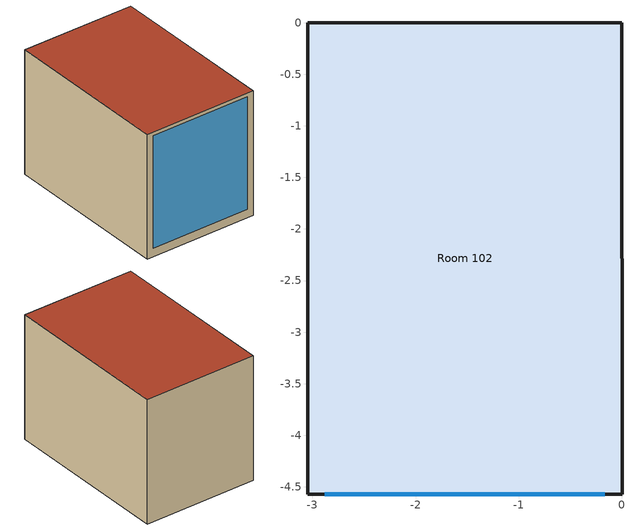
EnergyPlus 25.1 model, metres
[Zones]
Room 102
 floor outside (Room Floor): 0,0 0,-4.57 -3.05,-4.57 -3.05,0 z0
 wall outside (Room Wall - South): -3.05,-4.57 0,-4.57 z0:3.35
 wall outside (Room Wall - East West): -3.05,0 -3.05,-4.57 / 0,-4.57 0,0 z0:3.35
 wall outside (Room Wall - North): 0,0 -3.05,0 z0:3.35
 window (CFS_Glz_1): -2.88,-4.57 -0.17,-4.57 z0.23:3.26
 roof outside (Room Ceiling): -3.05,0 -3.05,-4.57 0,-4.57 0,0 z3.35
[Building]
Building 71T Rm 102: North Axis {deg}=0; Terrain=Suburbs; Loads Convergence Tolerance Value {W}=0.04; Temperature Convergence Tolerance Value {deltaC}=0.4; Solar Distribution=FullInteriorAndExterior; Maximum Number of Warmup Days=25; Minimum Number of Warmup Days=6
[Site:Location]
Chicago Ohare Intl Ap_IL_USA Design_Conditions: Latitude {deg}=41.98; Longitude {deg}=-87.92; Time Zone {hr}=-6; Elevation {m}=201
[SizingPeriod:DesignDay] Dry-Bulb Temperature Range Modifier Type=DefaultMultipliers; Humidity Condition Type=Wetbulb; Barometric Pressure {Pa}=98934; Rain Indicator=No; Snow Indicator=No; Daylight Saving Time Indicator=No
Name | Month | Day of Month | Day Type | Maximum Dry-Bulb Temperature {C} | Daily Dry-Bulb Temperature Range {deltaC} | Wetbulb or DewPoint at Maximum Dry-Bulb {C} | Wind Speed {m/s} | Wind Direction {deg} | Solar Model Indicator | Sky Clearness | ASHRAE Clear Sky Optical Depth for Beam Irradiance (taub) | ASHRAE Clear Sky Optical Depth for Diffuse Irradiance (taud)
Chicago Ohare Intl Ap Ann Htg 99.6% Condns DB | 1 | 8 | WinterDesignDay | -20 | 0 | -20 | 4.9 | 270 | ASHRAEClearSky | 0
Chicago Ohare Intl Ap Ann Clg .4% Condns DB=>MWB | 7 | 3 | SummerDesignDay | 33.3 | 10.5 | 23.7 | 5.2 | 230 | ASHRAETau |  | 0.455 | 2.05
[Material] Solar Absorptance=1
Name | Roughness | Thickness {m} | Conductivity {W/m-K} | Density {kg/m3} | Specific Heat {J/kg-K} | Thermal Absorptance | Visible Absorptance
2x6 Wood Stud R19 | Rough | 0.133 | 0.047 | 93.84 | 1006 | 0.9 | 0.7
Gypsum board - 5/8 in | Smooth | 0.015875 | 0.17 | 800 | 1090 | 0.9 | 0.3
Plywood - 3/8 in | Smooth | 0.009525 | 0.12 | 540 | 1210
Plywood - 3/4 in | Smooth | 0.01905 | 0.12 | 540 | 1210
Plywood - 1/2 in | Smooth | 0.0127 | 0.12 | 540 | 1210
Metal Siding | MediumSmooth | 0.000701 | 45.345 | 7833.028 | 502.416
T&G - 3/4 in | MediumSmooth | 0.01905 | 0.15 | 608 | 1630
[Material:NoMass] Roughness=Rough; Thermal Absorptance=0.9; Solar Absorptance=1
Name | Thermal Resistance {m2-K/W} | Visible Absorptance
Carpet w/rubber pad | 0.22 | 0.85
R-30 Fiberglass Insulation | 5.28 | 0.7
[Construction]
Room Ceiling: Plywood - 3/8 in, 2x6 Wood Stud R19, Gypsum board - 5/8 in
Room Wall - East West: 2x6 Wood Stud R19, Gypsum board - 5/8 in
Room Wall - North: Gypsum board - 5/8 in, Plywood - 3/8 in, 2x6 Wood Stud R19, Gypsum board - 5/8 in
Room Wall - South: Metal Siding, Plywood - 1/2 in, 2x6 Wood Stud R19
Room Floor: R-30 Fiberglass Insulation, T&G - 3/4 in, Plywood - 3/4 in, Carpet w/rubber pad
[Construction:ComplexFenestrationState]
CFS_Glz_1: LBNLWindow, None, ThermParam_1, CFS_Glz_1_Basis, CFS_Glz_1_TfSol, CFS_Glz_1_RbSol, CFS_Glz_1_Tfvis, CFS_Glz_1_Tbvis, Glass_888_Layer, CFS_Glz_1_Layer_1_fAbs, CFS_Glz_1_Layer_1_bAbs, Gap_1_Layer, Glass_888_Layer, CFS_Glz_1_Layer_2_fAbs, CFS_Glz_1_Layer_2_bAbs
[WindowMaterial:Glazing]
Glass_888_Layer: Optical Data Type=BSDF; Thickness {m}=0.003962; Infrared Transmittance at Normal Incidence=0; Front Side Infrared Hemispherical Emissivity=0.84; Back Side Infrared Hemispherical Emissivity=0.84; Conductivity {W/m-K}=1; Young's modulus {Pa}=7.2e10; Poisson's ratio=0.22
[WindowMaterial:Gas]
Gas_1_W_0_0120: Gas Type=Air; Thickness {m}=0.012
[WindowMaterial:Gap]
Gap_1_Layer: Thickness {m}=0.012; Gas (or Gas Mixture)=Gas_1_W_0_0120; Pressure {Pa}=101325
[Zone]
Room 102: Type=1; Multiplier=1; Ceiling Height {m}=3.3528; Volume {m3}=46.7398
[WindowThermalModel:Params]
ThermParam_1: standard=ISO15099; Thermal Model=ISO15099; SDScalar=1; Deflection Model=NoDeflection
[Matrix:TwoDimension]
CFS_Glz_1_Basis: 5, 2, 0, 1, 18, 8, 36, 12, 54, 12, 76.5, 8
CFS_Glz_1_TfSol: 41, 41, 9.37471, 0, 0, 0, 0, 0, 0, 0, 0, 0, 0, 0, 0, 0, 0, 0, 0, 0, 0, 0, 0, 0, 0, 0, 0, 0, 0, 0, 0, 0, 0, 0, 0, 0, 0, 0, 0, 0, 0, 0, 0, 0, 10.06695, 0, 0, 0, 0, 0, 0, 0, 0, 0, 0, 0, 0, 0, 0, 0, 0, 0, 0, 0, 0, 0, 0, 0, 0, 0, 0, 0, 0, 0, 0, 0, 0, 0, 0, 0, 0, 0, 0, 0, 0, 0, 10.06695, 0, 0, 0, 0, 0, 0, 0, 0, 0, 0, 0, 0, 0, 0, 0, 0, 0, 0, 0, 0, 0, 0, 0, 0, 0, 0, 0, 0, 0, 0, 0, 0, 0, 0, 0, 0, 0, 0, 0, 0, 0, 10.06695, 0, 0, 0, 0, 0, 0, 0, 0, 0, 0, 0, 0, 0, 0, 0, 0, 0, 0, 0, 0, 0, 0, 0, 0, 0, 0, 0, 0, 0, 0, 0, 0, 0, 0, 0, 0, 0, 0, 0, 0, 0, 10.06695, 0, 0, 0, 0, 0, 0, 0, 0, 0, 0, 0, 0, 0, 0, 0, 0, 0, 0, 0, 0, 0, 0, 0, 0, 0, 0, 0, 0, 0, 0, 0, 0, 0, 0, 0, 0, 0, 0, 0, 0, 0, 10.06695, 0, 0, 0, 0, 0, 0, 0, 0, 0, 0, 0, 0, 0, 0, 0, 0, 0, 0, 0, 0, 0, 0, 0, 0, 0, 0, 0, 0, 0, 0, 0, 0, 0, 0, 0, 0, 0, 0, 0, 0, 0, 10.06695, 0, 0, 0, 0, 0, 0, 0, 0, 0, 0, 0, 0, 0, 0, 0, 0, 0, 0, 0, 0, 0, 0, 0, 0, 0, 0, 0, 0, 0, 0, 0, 0, 0, 0, 0, 0, 0, 0, 0, 0, 0, 10.06695, 0, 0, 0, 0, 0, 0, 0, 0, 0, 0, 0, 0, 0, 0, 0, 0, 0, 0, 0, 0, 0, 0, 0, 0, 0, 0, 0, 0, 0, 0, 0, 0, 0, 0, 0, 0, 0, 0, 0, 0, 0, 10.06695, 0, 0, 0, 0, 0, 0, 0, 0, 0, 0, 0, 0, 0, 0, 0, 0, 0, 0, 0, 0, 0, 0, 0, 0, 0, 0, 0, 0, 0, 0, 0, 0, 0, 0, 0, 0, 0, 0, 0, 0, 0, 9.14794, 0, 0, 0, 0, 0, 0, 0, 0, 0, 0, 0, 0, 0, 0, 0, 0, 0, 0, 0, 0, 0, 0, 0, 0, 0, 0, 0, 0, 0, 0, 0, 0, 0, 0, 0, 0, 0, 0, 0, 0, 0, 9.14794, 0, 0, 0, 0, 0, 0, 0, 0, 0, 0, 0, 0, 0, 0, 0, 0, 0, 0, 0, 0, 0, 0, 0, 0, 0, 0, 0, 0, 0, 0, 0, 0, 0, 0, 0, 0, 0, 0, 0, 0, 0, 9.14794, 0, 0, 0, 0, 0, 0, 0, 0, 0, 0, 0, 0, 0, 0, 0, 0, 0, 0, 0, 0, 0, 0, 0, 0, 0, 0, 0, 0, 0, 0, 0, 0, 0, 0, 0, 0, 0, 0, 0, 0, 0, 9.14794, 0, 0, 0, 0, 0, 0, 0, 0, 0, 0, 0, 0, 0, 0, 0, 0, 0, 0, 0, 0, 0, 0, 0, 0, 0, 0, 0, 0, 0, 0, 0, 0, 0, 0, 0, 0, 0, 0, 0, 0, 0, 9.14794, 0, 0, 0, 0, 0, 0, 0, 0, 0, 0, 0, 0, 0, 0, 0, 0, 0, 0, 0, 0, 0, 0, 0, 0, 0, 0, 0, 0, 0, 0, 0, 0, 0, 0, 0, 0, 0, 0, 0, 0, 0, 9.14794, 0, 0, 0, 0, 0, 0, 0, 0, 0, 0, 0, 0, 0, 0, 0, 0, 0, 0, 0, 0, 0, 0, 0, 0, 0, 0, 0, 0, 0, 0, 0, 0, 0, 0, 0, 0, 0, 0, 0, 0, 0, 9.14794, 0, 0, 0, 0, 0, 0, 0, 0, 0, 0, 0, 0, 0, 0, 0, 0, 0, 0, 0, 0, 0, 0, 0, 0, 0, 0, 0, 0, 0, 0, 0, 0, 0, 0, 0, 0, 0, 0, 0, 0, 0, 9.14794, 0, 0, 0, 0, 0, 0, 0, 0, 0, 0, 0, 0, 0, 0, 0, 0, 0, 0, 0, 0, 0, 0, 0, 0, 0, 0, 0, 0, 0, 0, 0, 0, 0, 0, 0, 0, 0, 0, 0, 0, 0, 9.14794, 0, 0, 0, 0, 0, 0, 0, 0, 0, 0, 0, 0, 0, 0, 0, 0, 0, 0, 0, 0, 0, 0, 0, 0, 0, 0, 0, 0, 0, 0, 0, 0, 0, 0, 0, 0, 0, 0, 0, 0, 0, 9.14794, 0, 0, 0, 0, 0, 0, 0, 0, 0, 0, 0, 0, 0, 0, 0, 0, 0, 0, 0, 0, 0, 0, 0, 0, 0, 0, 0, 0, 0, 0, 0, 0, 0, 0, 0, 0, 0, 0, 0, 0, 0, 9.14794, 0, 0, 0, 0, 0, 0, 0, 0, 0, 0, 0, 0, 0, 0, 0, 0, 0, 0, 0, 0, 0, 0, 0, 0, 0, 0, 0, 0, 0, 0, 0, 0, 0, 0, 0, 0, 0, 0, 0, 0, 0, 9.14794, 0, 0, 0, 0, 0, 0, 0, 0, 0, 0, 0, 0, 0, 0, 0, 0, 0, 0, 0, 0, 0, 0, 0, 0, 0, 0, 0, 0, 0, 0, 0, 0, 0, 0, 0, 0, 0, 0, 0, 0, 0, 8.36735, 0, 0, 0, 0, 0, 0, 0, 0, 0, 0, 0, 0, 0, 0, 0, 0, 0, 0, 0, 0, 0, 0, 0, 0, 0, 0, 0, 0, 0, 0, 0, 0, 0, 0, 0, 0, 0, 0, 0, 0, 0, 8.36735, 0, 0, 0, 0, 0, 0, 0, 0, 0, 0, 0, 0, 0, 0, 0, 0, 0, 0, 0, 0, 0, 0, 0, 0, 0, 0, 0, 0, 0, 0, 0, 0, 0, 0, 0, 0, 0, 0, 0, 0, 0, 8.36735, 0, 0, 0, 0, 0, 0, 0, 0, 0, 0, 0, 0, 0, 0, 0, 0, 0, 0, 0, 0, 0, 0, 0, 0, 0, 0, 0, 0, 0, 0, 0, 0, 0, 0, 0, 0, 0, 0, 0, 0, 0, 8.36735, 0, 0, 0, 0, 0, 0, 0, 0, 0, 0, 0, 0, 0, 0, 0, 0, 0, 0, 0, 0, 0, 0, 0, 0, 0, 0, 0, 0, 0, 0, 0, 0, 0, 0, 0, 0, 0, 0, 0, 0, 0, 8.36735, 0, 0, 0, 0, 0, 0, 0, 0, 0, 0, 0, 0, 0, 0, 0, 0, 0, 0, 0, 0, 0, 0, 0, 0, 0, 0, 0, 0, 0, 0, 0, 0, 0, 0, 0, 0, 0, 0, 0, 0, 0, 8.36735, 0, 0, 0, 0, 0, 0, 0, 0, 0, 0, 0, 0, 0, 0, 0, 0, 0, 0, 0, 0, 0, 0, 0, 0, 0, 0, 0, 0, 0, 0, 0, 0, 0, 0, 0, 0, 0, 0, 0, 0, 0, 8.36735, 0, 0, 0, 0, 0, 0, 0, 0, 0, 0, 0, 0, 0, 0, 0, 0, 0, 0, 0, 0, 0, 0, 0, 0, 0, 0, 0, 0, 0, 0, 0, 0, 0, 0, 0, 0, 0, 0, 0, 0, 0, 8.36735, 0, 0, 0, 0, 0, 0, 0, 0, 0, 0, 0, 0, 0, 0, 0, 0, 0, 0, 0, 0, 0, 0, 0, 0, 0, 0, 0, 0, 0, 0, 0, 0, 0, 0, 0, 0, 0, 0, 0, 0, 0, 8.36735, 0, 0, 0, 0, 0, 0, 0, 0, 0, 0, 0, 0, 0, 0, 0, 0, 0, 0, 0, 0, 0, 0, 0, 0, 0, 0, 0, 0, 0, 0, 0, 0, 0, 0, 0, 0, 0, 0, 0, 0, 0, 8.36735, 0, 0, 0, 0, 0, 0, 0, 0, 0, 0, 0, 0, 0, 0, 0, 0, 0, 0, 0, 0, 0, 0, 0, 0, 0, 0, 0, 0, 0, 0, 0, 0, 0, 0, 0, 0, 0, 0, 0, 0, 0, 8.36735, 0, 0, 0, 0, 0, 0, 0, 0, 0, 0, 0, 0, 0, 0, 0, 0, 0, 0, 0, 0, 0, 0, 0, 0, 0, 0, 0, 0, 0, 0, 0, 0, 0, 0, 0, 0, 0, 0, 0, 0, 0, 8.36735, 0, 0, 0, 0, 0, 0, 0, 0, 0, 0, 0, 0, 0, 0, 0, 0, 0, 0, 0, 0, 0, 0, 0, 0, 0, 0, 0, 0, 0, 0, 0, 0, 0, 0, 0, 0, 0, 0, 0, 0, 0, 3.81457, 0, 0, 0, 0, 0, 0, 0, 0, 0, 0, 0, 0, 0, 0, 0, 0, 0, 0, 0, 0, 0, 0, 0, 0, 0, 0, 0, 0, 0, 0, 0, 0, 0, 0, 0, 0, 0, 0, 0, 0, 0, 3.81457, 0, 0, 0, 0, 0, 0, 0, 0, 0, 0, 0, 0, 0, 0, 0, 0, 0, 0, 0, 0, 0, 0, 0, 0, 0, 0, 0, 0, 0, 0, 0, 0, 0, 0, 0, 0, 0, 0, 0, 0, 0, 3.81457, 0, 0, 0, 0, 0, 0, 0, 0, 0, 0, 0, 0, 0, 0, 0, 0, 0, 0, 0, 0, 0, 0, 0, 0, 0, 0, 0, 0, 0, 0, 0, 0, 0, 0, 0, 0, 0, 0, 0, 0, 0, 3.81457, 0, 0, 0, 0, 0, 0, 0, 0, 0, 0, 0, 0, 0, 0, 0, 0, 0, 0, 0, 0, 0, 0, 0, 0, 0, 0, 0, 0, 0, 0, 0, 0, 0, 0, 0, 0, 0, 0, 0, 0, 0, 3.81457, 0, 0, 0, 0, 0, 0, 0, 0, 0, 0, 0, 0, 0, 0, 0, 0, 0, 0, 0, 0, 0, 0, 0, 0, 0, 0, 0, 0, 0, 0, 0, 0, 0, 0, 0, 0, 0, 0, 0, 0, 0, 3.81457, 0, 0, 0, 0, 0, 0, 0, 0, 0, 0, 0, 0, 0, 0, 0, 0, 0, 0, 0, 0, 0, 0, 0, 0, 0, 0, 0, 0, 0, 0, 0, 0, 0, 0, 0, 0, 0, 0, 0, 0, 0, 3.81457, 0, 0, 0, 0, 0, 0, 0, 0, 0, 0, 0, 0, 0, 0, 0, 0, 0, 0, 0, 0, 0, 0, 0, 0, 0, 0, 0, 0, 0, 0, 0, 0, 0, 0, 0, 0, 0, 0, 0, 0, 0, 3.81457
CFS_Glz_1_RbSol: 41, 41, 1.79726, 0, 0, 0, 0, 0, 0, 0, 0, 0, 0, 0, 0, 0, 0, 0, 0, 0, 0, 0, 0, 0, 0, 0, 0, 0, 0, 0, 0, 0, 0, 0, 0, 0, 0, 0, 0, 0, 0, 0, 0, 0, 1.93775, 0, 0, 0, 0, 0, 0, 0, 0, 0, 0, 0, 0, 0, 0, 0, 0, 0, 0, 0, 0, 0, 0, 0, 0, 0, 0, 0, 0, 0, 0, 0, 0, 0, 0, 0, 0, 0, 0, 0, 0, 0, 1.93775, 0, 0, 0, 0, 0, 0, 0, 0, 0, 0, 0, 0, 0, 0, 0, 0, 0, 0, 0, 0, 0, 0, 0, 0, 0, 0, 0, 0, 0, 0, 0, 0, 0, 0, 0, 0, 0, 0, 0, 0, 0, 1.93775, 0, 0, 0, 0, 0, 0, 0, 0, 0, 0, 0, 0, 0, 0, 0, 0, 0, 0, 0, 0, 0, 0, 0, 0, 0, 0, 0, 0, 0, 0, 0, 0, 0, 0, 0, 0, 0, 0, 0, 0, 0, 1.93775, 0, 0, 0, 0, 0, 0, 0, 0, 0, 0, 0, 0, 0, 0, 0, 0, 0, 0, 0, 0, 0, 0, 0, 0, 0, 0, 0, 0, 0, 0, 0, 0, 0, 0, 0, 0, 0, 0, 0, 0, 0, 1.93775, 0, 0, 0, 0, 0, 0, 0, 0, 0, 0, 0, 0, 0, 0, 0, 0, 0, 0, 0, 0, 0, 0, 0, 0, 0, 0, 0, 0, 0, 0, 0, 0, 0, 0, 0, 0, 0, 0, 0, 0, 0, 1.93775, 0, 0, 0, 0, 0, 0, 0, 0, 0, 0, 0, 0, 0, 0, 0, 0, 0, 0, 0, 0, 0, 0, 0, 0, 0, 0, 0, 0, 0, 0, 0, 0, 0, 0, 0, 0, 0, 0, 0, 0, 0, 1.93775, 0, 0, 0, 0, 0, 0, 0, 0, 0, 0, 0, 0, 0, 0, 0, 0, 0, 0, 0, 0, 0, 0, 0, 0, 0, 0, 0, 0, 0, 0, 0, 0, 0, 0, 0, 0, 0, 0, 0, 0, 0, 1.93775, 0, 0, 0, 0, 0, 0, 0, 0, 0, 0, 0, 0, 0, 0, 0, 0, 0, 0, 0, 0, 0, 0, 0, 0, 0, 0, 0, 0, 0, 0, 0, 0, 0, 0, 0, 0, 0, 0, 0, 0, 0, 1.88233, 0, 0, 0, 0, 0, 0, 0, 0, 0, 0, 0, 0, 0, 0, 0, 0, 0, 0, 0, 0, 0, 0, 0, 0, 0, 0, 0, 0, 0, 0, 0, 0, 0, 0, 0, 0, 0, 0, 0, 0, 0, 1.88233, 0, 0, 0, 0, 0, 0, 0, 0, 0, 0, 0, 0, 0, 0, 0, 0, 0, 0, 0, 0, 0, 0, 0, 0, 0, 0, 0, 0, 0, 0, 0, 0, 0, 0, 0, 0, 0, 0, 0, 0, 0, 1.88233, 0, 0, 0, 0, 0, 0, 0, 0, 0, 0, 0, 0, 0, 0, 0, 0, 0, 0, 0, 0, 0, 0, 0, 0, 0, 0, 0, 0, 0, 0, 0, 0, 0, 0, 0, 0, 0, 0, 0, 0, 0, 1.88233, 0, 0, 0, 0, 0, 0, 0, 0, 0, 0, 0, 0, 0, 0, 0, 0, 0, 0, 0, 0, 0, 0, 0, 0, 0, 0, 0, 0, 0, 0, 0, 0, 0, 0, 0, 0, 0, 0, 0, 0, 0, 1.88233, 0, 0, 0, 0, 0, 0, 0, 0, 0, 0, 0, 0, 0, 0, 0, 0, 0, 0, 0, 0, 0, 0, 0, 0, 0, 0, 0, 0, 0, 0, 0, 0, 0, 0, 0, 0, 0, 0, 0, 0, 0, 1.88233, 0, 0, 0, 0, 0, 0, 0, 0, 0, 0, 0, 0, 0, 0, 0, 0, 0, 0, 0, 0, 0, 0, 0, 0, 0, 0, 0, 0, 0, 0, 0, 0, 0, 0, 0, 0, 0, 0, 0, 0, 0, 1.88233, 0, 0, 0, 0, 0, 0, 0, 0, 0, 0, 0, 0, 0, 0, 0, 0, 0, 0, 0, 0, 0, 0, 0, 0, 0, 0, 0, 0, 0, 0, 0, 0, 0, 0, 0, 0, 0, 0, 0, 0, 0, 1.88233, 0, 0, 0, 0, 0, 0, 0, 0, 0, 0, 0, 0, 0, 0, 0, 0, 0, 0, 0, 0, 0, 0, 0, 0, 0, 0, 0, 0, 0, 0, 0, 0, 0, 0, 0, 0, 0, 0, 0, 0, 0, 1.88233, 0, 0, 0, 0, 0, 0, 0, 0, 0, 0, 0, 0, 0, 0, 0, 0, 0, 0, 0, 0, 0, 0, 0, 0, 0, 0, 0, 0, 0, 0, 0, 0, 0, 0, 0, 0, 0, 0, 0, 0, 0, 1.88233, 0, 0, 0, 0, 0, 0, 0, 0, 0, 0, 0, 0, 0, 0, 0, 0, 0, 0, 0, 0, 0, 0, 0, 0, 0, 0, 0, 0, 0, 0, 0, 0, 0, 0, 0, 0, 0, 0, 0, 0, 0, 1.88233, 0, 0, 0, 0, 0, 0, 0, 0, 0, 0, 0, 0, 0, 0, 0, 0, 0, 0, 0, 0, 0, 0, 0, 0, 0, 0, 0, 0, 0, 0, 0, 0, 0, 0, 0, 0, 0, 0, 0, 0, 0, 1.88233, 0, 0, 0, 0, 0, 0, 0, 0, 0, 0, 0, 0, 0, 0, 0, 0, 0, 0, 0, 0, 0, 0, 0, 0, 0, 0, 0, 0, 0, 0, 0, 0, 0, 0, 0, 0, 0, 0, 0, 0, 0, 2.52433, 0, 0, 0, 0, 0, 0, 0, 0, 0, 0, 0, 0, 0, 0, 0, 0, 0, 0, 0, 0, 0, 0, 0, 0, 0, 0, 0, 0, 0, 0, 0, 0, 0, 0, 0, 0, 0, 0, 0, 0, 0, 2.52433, 0, 0, 0, 0, 0, 0, 0, 0, 0, 0, 0, 0, 0, 0, 0, 0, 0, 0, 0, 0, 0, 0, 0, 0, 0, 0, 0, 0, 0, 0, 0, 0, 0, 0, 0, 0, 0, 0, 0, 0, 0, 2.52433, 0, 0, 0, 0, 0, 0, 0, 0, 0, 0, 0, 0, 0, 0, 0, 0, 0, 0, 0, 0, 0, 0, 0, 0, 0, 0, 0, 0, 0, 0, 0, 0, 0, 0, 0, 0, 0, 0, 0, 0, 0, 2.52433, 0, 0, 0, 0, 0, 0, 0, 0, 0, 0, 0, 0, 0, 0, 0, 0, 0, 0, 0, 0, 0, 0, 0, 0, 0, 0, 0, 0, 0, 0, 0, 0, 0, 0, 0, 0, 0, 0, 0, 0, 0, 2.52433, 0, 0, 0, 0, 0, 0, 0, 0, 0, 0, 0, 0, 0, 0, 0, 0, 0, 0, 0, 0, 0, 0, 0, 0, 0, 0, 0, 0, 0, 0, 0, 0, 0, 0, 0, 0, 0, 0, 0, 0, 0, 2.52433, 0, 0, 0, 0, 0, 0, 0, 0, 0, 0, 0, 0, 0, 0, 0, 0, 0, 0, 0, 0, 0, 0, 0, 0, 0, 0, 0, 0, 0, 0, 0, 0, 0, 0, 0, 0, 0, 0, 0, 0, 0, 2.52433, 0, 0, 0, 0, 0, 0, 0, 0, 0, 0, 0, 0, 0, 0, 0, 0, 0, 0, 0, 0, 0, 0, 0, 0, 0, 0, 0, 0, 0, 0, 0, 0, 0, 0, 0, 0, 0, 0, 0, 0, 0, 2.52433, 0, 0, 0, 0, 0, 0, 0, 0, 0, 0, 0, 0, 0, 0, 0, 0, 0, 0, 0, 0, 0, 0, 0, 0, 0, 0, 0, 0, 0, 0, 0, 0, 0, 0, 0, 0, 0, 0, 0, 0, 0, 2.52433, 0, 0, 0, 0, 0, 0, 0, 0, 0, 0, 0, 0, 0, 0, 0, 0, 0, 0, 0, 0, 0, 0, 0, 0, 0, 0, 0, 0, 0, 0, 0, 0, 0, 0, 0, 0, 0, 0, 0, 0, 0, 2.52433, 0, 0, 0, 0, 0, 0, 0, 0, 0, 0, 0, 0, 0, 0, 0, 0, 0, 0, 0, 0, 0, 0, 0, 0, 0, 0, 0, 0, 0, 0, 0, 0, 0, 0, 0, 0, 0, 0, 0, 0, 0, 2.52433, 0, 0, 0, 0, 0, 0, 0, 0, 0, 0, 0, 0, 0, 0, 0, 0, 0, 0, 0, 0, 0, 0, 0, 0, 0, 0, 0, 0, 0, 0, 0, 0, 0, 0, 0, 0, 0, 0, 0, 0, 0, 2.52433, 0, 0, 0, 0, 0, 0, 0, 0, 0, 0, 0, 0, 0, 0, 0, 0, 0, 0, 0, 0, 0, 0, 0, 0, 0, 0, 0, 0, 0, 0, 0, 0, 0, 0, 0, 0, 0, 0, 0, 0, 0, 6.52294, 0, 0, 0, 0, 0, 0, 0, 0, 0, 0, 0, 0, 0, 0, 0, 0, 0, 0, 0, 0, 0, 0, 0, 0, 0, 0, 0, 0, 0, 0, 0, 0, 0, 0, 0, 0, 0, 0, 0, 0, 0, 6.52294, 0, 0, 0, 0, 0, 0, 0, 0, 0, 0, 0, 0, 0, 0, 0, 0, 0, 0, 0, 0, 0, 0, 0, 0, 0, 0, 0, 0, 0, 0, 0, 0, 0, 0, 0, 0, 0, 0, 0, 0, 0, 6.52294, 0, 0, 0, 0, 0, 0, 0, 0, 0, 0, 0, 0, 0, 0, 0, 0, 0, 0, 0, 0, 0, 0, 0, 0, 0, 0, 0, 0, 0, 0, 0, 0, 0, 0, 0, 0, 0, 0, 0, 0, 0, 6.52294, 0, 0, 0, 0, 0, 0, 0, 0, 0, 0, 0, 0, 0, 0, 0, 0, 0, 0, 0, 0, 0, 0, 0, 0, 0, 0, 0, 0, 0, 0, 0, 0, 0, 0, 0, 0, 0, 0, 0, 0, 0, 6.52294, 0, 0, 0, 0, 0, 0, 0, 0, 0, 0, 0, 0, 0, 0, 0, 0, 0, 0, 0, 0, 0, 0, 0, 0, 0, 0, 0, 0, 0, 0, 0, 0, 0, 0, 0, 0, 0, 0, 0, 0, 0, 6.52294, 0, 0, 0, 0, 0, 0, 0, 0, 0, 0, 0, 0, 0, 0, 0, 0, 0, 0, 0, 0, 0, 0, 0, 0, 0, 0, 0, 0, 0, 0, 0, 0, 0, 0, 0, 0, 0, 0, 0, 0, 0, 6.52294, 0, 0, 0, 0, 0, 0, 0, 0, 0, 0, 0, 0, 0, 0, 0, 0, 0, 0, 0, 0, 0, 0, 0, 0, 0, 0, 0, 0, 0, 0, 0, 0, 0, 0, 0, 0, 0, 0, 0, 0, 0, 6.52294
CFS_Glz_1_Tfvis; CFS_Glz_1_Tbvis: 41, 41, 10.53903, 0, 0, 0, 0, 0, 0, 0, 0, 0, 0, 0, 0, 0, 0, 0, 0, 0, 0, 0, 0, 0, 0, 0, 0, 0, 0, 0, 0, 0, 0, 0, 0, 0, 0, 0, 0, 0, 0, 0, 0, 0, 11.34042, 0, 0, 0, 0, 0, 0, 0, 0, 0, 0, 0, 0, 0, 0, 0, 0, 0, 0, 0, 0, 0, 0, 0, 0, 0, 0, 0, 0, 0, 0, 0, 0, 0, 0, 0, 0, 0, 0, 0, 0, 0, 11.34042, 0, 0, 0, 0, 0, 0, 0, 0, 0, 0, 0, 0, 0, 0, 0, 0, 0, 0, 0, 0, 0, 0, 0, 0, 0, 0, 0, 0, 0, 0, 0, 0, 0, 0, 0, 0, 0, 0, 0, 0, 0, 11.34042, 0, 0, 0, 0, 0, 0, 0, 0, 0, 0, 0, 0, 0, 0, 0, 0, 0, 0, 0, 0, 0, 0, 0, 0, 0, 0, 0, 0, 0, 0, 0, 0, 0, 0, 0, 0, 0, 0, 0, 0, 0, 11.34042, 0, 0, 0, 0, 0, 0, 0, 0, 0, 0, 0, 0, 0, 0, 0, 0, 0, 0, 0, 0, 0, 0, 0, 0, 0, 0, 0, 0, 0, 0, 0, 0, 0, 0, 0, 0, 0, 0, 0, 0, 0, 11.34042, 0, 0, 0, 0, 0, 0, 0, 0, 0, 0, 0, 0, 0, 0, 0, 0, 0, 0, 0, 0, 0, 0, 0, 0, 0, 0, 0, 0, 0, 0, 0, 0, 0, 0, 0, 0, 0, 0, 0, 0, 0, 11.34042, 0, 0, 0, 0, 0, 0, 0, 0, 0, 0, 0, 0, 0, 0, 0, 0, 0, 0, 0, 0, 0, 0, 0, 0, 0, 0, 0, 0, 0, 0, 0, 0, 0, 0, 0, 0, 0, 0, 0, 0, 0, 11.34042, 0, 0, 0, 0, 0, 0, 0, 0, 0, 0, 0, 0, 0, 0, 0, 0, 0, 0, 0, 0, 0, 0, 0, 0, 0, 0, 0, 0, 0, 0, 0, 0, 0, 0, 0, 0, 0, 0, 0, 0, 0, 11.34042, 0, 0, 0, 0, 0, 0, 0, 0, 0, 0, 0, 0, 0, 0, 0, 0, 0, 0, 0, 0, 0, 0, 0, 0, 0, 0, 0, 0, 0, 0, 0, 0, 0, 0, 0, 0, 0, 0, 0, 0, 0, 10.3695, 0, 0, 0, 0, 0, 0, 0, 0, 0, 0, 0, 0, 0, 0, 0, 0, 0, 0, 0, 0, 0, 0, 0, 0, 0, 0, 0, 0, 0, 0, 0, 0, 0, 0, 0, 0, 0, 0, 0, 0, 0, 10.3695, 0, 0, 0, 0, 0, 0, 0, 0, 0, 0, 0, 0, 0, 0, 0, 0, 0, 0, 0, 0, 0, 0, 0, 0, 0, 0, 0, 0, 0, 0, 0, 0, 0, 0, 0, 0, 0, 0, 0, 0, 0, 10.3695, 0, 0, 0, 0, 0, 0, 0, 0, 0, 0, 0, 0, 0, 0, 0, 0, 0, 0, 0, 0, 0, 0, 0, 0, 0, 0, 0, 0, 0, 0, 0, 0, 0, 0, 0, 0, 0, 0, 0, 0, 0, 10.3695, 0, 0, 0, 0, 0, 0, 0, 0, 0, 0, 0, 0, 0, 0, 0, 0, 0, 0, 0, 0, 0, 0, 0, 0, 0, 0, 0, 0, 0, 0, 0, 0, 0, 0, 0, 0, 0, 0, 0, 0, 0, 10.3695, 0, 0, 0, 0, 0, 0, 0, 0, 0, 0, 0, 0, 0, 0, 0, 0, 0, 0, 0, 0, 0, 0, 0, 0, 0, 0, 0, 0, 0, 0, 0, 0, 0, 0, 0, 0, 0, 0, 0, 0, 0, 10.3695, 0, 0, 0, 0, 0, 0, 0, 0, 0, 0, 0, 0, 0, 0, 0, 0, 0, 0, 0, 0, 0, 0, 0, 0, 0, 0, 0, 0, 0, 0, 0, 0, 0, 0, 0, 0, 0, 0, 0, 0, 0, 10.3695, 0, 0, 0, 0, 0, 0, 0, 0, 0, 0, 0, 0, 0, 0, 0, 0, 0, 0, 0, 0, 0, 0, 0, 0, 0, 0, 0, 0, 0, 0, 0, 0, 0, 0, 0, 0, 0, 0, 0, 0, 0, 10.3695, 0, 0, 0, 0, 0, 0, 0, 0, 0, 0, 0, 0, 0, 0, 0, 0, 0, 0, 0, 0, 0, 0, 0, 0, 0, 0, 0, 0, 0, 0, 0, 0, 0, 0, 0, 0, 0, 0, 0, 0, 0, 10.3695, 0, 0, 0, 0, 0, 0, 0, 0, 0, 0, 0, 0, 0, 0, 0, 0, 0, 0, 0, 0, 0, 0, 0, 0, 0, 0, 0, 0, 0, 0, 0, 0, 0, 0, 0, 0, 0, 0, 0, 0, 0, 10.3695, 0, 0, 0, 0, 0, 0, 0, 0, 0, 0, 0, 0, 0, 0, 0, 0, 0, 0, 0, 0, 0, 0, 0, 0, 0, 0, 0, 0, 0, 0, 0, 0, 0, 0, 0, 0, 0, 0, 0, 0, 0, 10.3695, 0, 0, 0, 0, 0, 0, 0, 0, 0, 0, 0, 0, 0, 0, 0, 0, 0, 0, 0, 0, 0, 0, 0, 0, 0, 0, 0, 0, 0, 0, 0, 0, 0, 0, 0, 0, 0, 0, 0, 0, 0, 10.3695, 0, 0, 0, 0, 0, 0, 0, 0, 0, 0, 0, 0, 0, 0, 0, 0, 0, 0, 0, 0, 0, 0, 0, 0, 0, 0, 0, 0, 0, 0, 0, 0, 0, 0, 0, 0, 0, 0, 0, 0, 0, 9.58728, 0, 0, 0, 0, 0, 0, 0, 0, 0, 0, 0, 0, 0, 0, 0, 0, 0, 0, 0, 0, 0, 0, 0, 0, 0, 0, 0, 0, 0, 0, 0, 0, 0, 0, 0, 0, 0, 0, 0, 0, 0, 9.58728, 0, 0, 0, 0, 0, 0, 0, 0, 0, 0, 0, 0, 0, 0, 0, 0, 0, 0, 0, 0, 0, 0, 0, 0, 0, 0, 0, 0, 0, 0, 0, 0, 0, 0, 0, 0, 0, 0, 0, 0, 0, 9.58728, 0, 0, 0, 0, 0, 0, 0, 0, 0, 0, 0, 0, 0, 0, 0, 0, 0, 0, 0, 0, 0, 0, 0, 0, 0, 0, 0, 0, 0, 0, 0, 0, 0, 0, 0, 0, 0, 0, 0, 0, 0, 9.58728, 0, 0, 0, 0, 0, 0, 0, 0, 0, 0, 0, 0, 0, 0, 0, 0, 0, 0, 0, 0, 0, 0, 0, 0, 0, 0, 0, 0, 0, 0, 0, 0, 0, 0, 0, 0, 0, 0, 0, 0, 0, 9.58728, 0, 0, 0, 0, 0, 0, 0, 0, 0, 0, 0, 0, 0, 0, 0, 0, 0, 0, 0, 0, 0, 0, 0, 0, 0, 0, 0, 0, 0, 0, 0, 0, 0, 0, 0, 0, 0, 0, 0, 0, 0, 9.58728, 0, 0, 0, 0, 0, 0, 0, 0, 0, 0, 0, 0, 0, 0, 0, 0, 0, 0, 0, 0, 0, 0, 0, 0, 0, 0, 0, 0, 0, 0, 0, 0, 0, 0, 0, 0, 0, 0, 0, 0, 0, 9.58728, 0, 0, 0, 0, 0, 0, 0, 0, 0, 0, 0, 0, 0, 0, 0, 0, 0, 0, 0, 0, 0, 0, 0, 0, 0, 0, 0, 0, 0, 0, 0, 0, 0, 0, 0, 0, 0, 0, 0, 0, 0, 9.58728, 0, 0, 0, 0, 0, 0, 0, 0, 0, 0, 0, 0, 0, 0, 0, 0, 0, 0, 0, 0, 0, 0, 0, 0, 0, 0, 0, 0, 0, 0, 0, 0, 0, 0, 0, 0, 0, 0, 0, 0, 0, 9.58728, 0, 0, 0, 0, 0, 0, 0, 0, 0, 0, 0, 0, 0, 0, 0, 0, 0, 0, 0, 0, 0, 0, 0, 0, 0, 0, 0, 0, 0, 0, 0, 0, 0, 0, 0, 0, 0, 0, 0, 0, 0, 9.58728, 0, 0, 0, 0, 0, 0, 0, 0, 0, 0, 0, 0, 0, 0, 0, 0, 0, 0, 0, 0, 0, 0, 0, 0, 0, 0, 0, 0, 0, 0, 0, 0, 0, 0, 0, 0, 0, 0, 0, 0, 0, 9.58728, 0, 0, 0, 0, 0, 0, 0, 0, 0, 0, 0, 0, 0, 0, 0, 0, 0, 0, 0, 0, 0, 0, 0, 0, 0, 0, 0, 0, 0, 0, 0, 0, 0, 0, 0, 0, 0, 0, 0, 0, 0, 9.58728, 0, 0, 0, 0, 0, 0, 0, 0, 0, 0, 0, 0, 0, 0, 0, 0, 0, 0, 0, 0, 0, 0, 0, 0, 0, 0, 0, 0, 0, 0, 0, 0, 0, 0, 0, 0, 0, 0, 0, 0, 0, 4.54923, 0, 0, 0, 0, 0, 0, 0, 0, 0, 0, 0, 0, 0, 0, 0, 0, 0, 0, 0, 0, 0, 0, 0, 0, 0, 0, 0, 0, 0, 0, 0, 0, 0, 0, 0, 0, 0, 0, 0, 0, 0, 4.54923, 0, 0, 0, 0, 0, 0, 0, 0, 0, 0, 0, 0, 0, 0, 0, 0, 0, 0, 0, 0, 0, 0, 0, 0, 0, 0, 0, 0, 0, 0, 0, 0, 0, 0, 0, 0, 0, 0, 0, 0, 0, 4.54923, 0, 0, 0, 0, 0, 0, 0, 0, 0, 0, 0, 0, 0, 0, 0, 0, 0, 0, 0, 0, 0, 0, 0, 0, 0, 0, 0, 0, 0, 0, 0, 0, 0, 0, 0, 0, 0, 0, 0, 0, 0, 4.54923, 0, 0, 0, 0, 0, 0, 0, 0, 0, 0, 0, 0, 0, 0, 0, 0, 0, 0, 0, 0, 0, 0, 0, 0, 0, 0, 0, 0, 0, 0, 0, 0, 0, 0, 0, 0, 0, 0, 0, 0, 0, 4.54923, 0, 0, 0, 0, 0, 0, 0, 0, 0, 0, 0, 0, 0, 0, 0, 0, 0, 0, 0, 0, 0, 0, 0, 0, 0, 0, 0, 0, 0, 0, 0, 0, 0, 0, 0, 0, 0, 0, 0, 0, 0, 4.54923, 0, 0, 0, 0, 0, 0, 0, 0, 0, 0, 0, 0, 0, 0, 0, 0, 0, 0, 0, 0, 0, 0, 0, 0, 0, 0, 0, 0, 0, 0, 0, 0, 0, 0, 0, 0, 0, 0, 0, 0, 0, 4.54923, 0, 0, 0, 0, 0, 0, 0, 0, 0, 0, 0, 0, 0, 0, 0, 0, 0, 0, 0, 0, 0, 0, 0, 0, 0, 0, 0, 0, 0, 0, 0, 0, 0, 0, 0, 0, 0, 0, 0, 0, 0, 4.54923
CFS_Glz_1_Layer_1_fAbs; CFS_Glz_1_Layer_2_bAbs: 1, 41, 0.07923, 0.08079, 0.08079, 0.08079, 0.08079, 0.08079, 0.08079, 0.08079, 0.08079, 0.08557, 0.08557, 0.08557, 0.08557, 0.08557, 0.08557, 0.08557, 0.08557, 0.08557, 0.08557, 0.08557, 0.08557, 0.09416, 0.09416, 0.09416, 0.09416, 0.09416, 0.09416, 0.09416, 0.09416, 0.09416, 0.09416, 0.09416, 0.09416, 0.1108, 0.1108, 0.1108, 0.1108, 0.1108, 0.1108, 0.1108, 0.1108
CFS_Glz_1_Layer_1_bAbs; CFS_Glz_1_Layer_2_fAbs: 1, 41, 0.06187, 0.06294, 0.06294, 0.06294, 0.06294, 0.06294, 0.06294, 0.06294, 0.06294, 0.06575, 0.06575, 0.06575, 0.06575, 0.06575, 0.06575, 0.06575, 0.06575, 0.06575, 0.06575, 0.06575, 0.06575, 0.06782, 0.06782, 0.06782, 0.06782, 0.06782, 0.06782, 0.06782, 0.06782, 0.06782, 0.06782, 0.06782, 0.06782, 0.0525, 0.0525, 0.0525, 0.0525, 0.0525, 0.0525, 0.0525, 0.0525
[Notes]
CmplxGlz_SingleZone_DoubleClearAir.idf
Basic file description:  Single zone with one window
Highlights:              Single zone with south oriented BSDF type of window
Simulation Location/Run: Annual simulation from weather file
Location:                Weather file
Design Days:             Weather file
Run Period (Weather File): Annual, from weather file
Run Control:             None
Building: Single zone 3.048 x 4.572 x 3.3528 m.
The window is BSDF south facing.  Window to Wall ratio is approximately 0.8
The building is oriented to north (0 degrees).
Floor Area:        13.935 m2
Number of Stories: 1
Number of Zones: 1
Zone Description Details:
window/door = *
Internal gains description:     None
Interzone Surfaces:             None
Internal Mass:                  None
People:                         None
Lights:                         None
Windows:                        Double clear with Air (4-12-4 mm)
Detached Shading:               None
Daylight:                       None
Natural Ventilation:            None
Compact Schedules:              No
HVAC:                           None
Zonal Equipment:                None
Central Air Handling Equipment: No
System Equipment Autosize:      No
Purchased Cooling:              None
Purchased Heating:              None
Coils:                          None
Pumps:                          None
Boilers:                        None
Chillers:                       None
Standard Reports:               None
Timestep or Hourly Variables:   Timestep = 6
Environmental Emissions:        None
Utility Tariffs:                None
